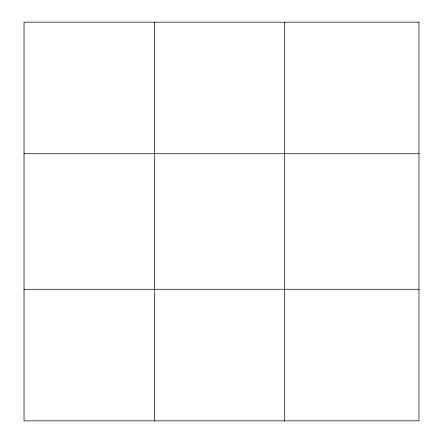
<?xml version="1.0" encoding="UTF-8"?>
<svg xmlns="http://www.w3.org/2000/svg" width="443" height="443" viewBox="0 0 443 443"><rect width="100%" height="100%" fill="white"/><g stroke="black" fill="none" stroke-linecap="round" stroke-linejoin="round"><path stroke-width="0.66" d="M154.358 22.15L154.358 420.85M284.688 22.15L284.688 420.85M24.027 153.721L418.973 153.721M24.027 289.279L418.973 289.279M418.973 22.15L418.973 420.85L24.027 420.85L24.027 22.15L418.973 22.15"/></g></svg>
